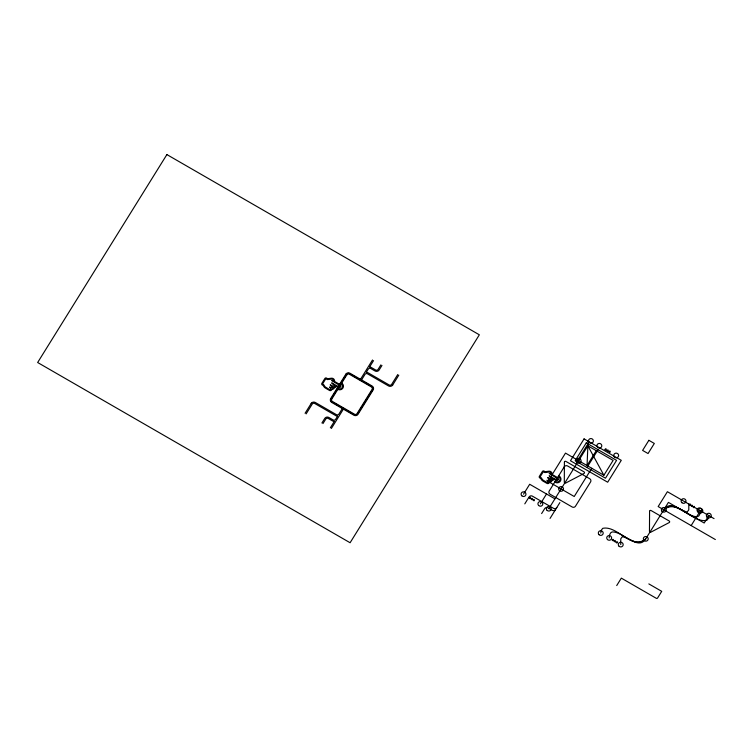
<?xml version="1.0" encoding="UTF-8"?>
<svg xmlns="http://www.w3.org/2000/svg" width="753" height="753" viewBox="0 0 753 753"><rect width="100%" height="100%" fill="white"/><g stroke="black" fill="none" stroke-linecap="round" stroke-linejoin="round"><path stroke-width="1.13" d="M588.074 440.91L587.058 465.542L596.282 450.689M609.177 537.924L609.619 534.846L610.598 532.908L612.057 531.957C623.493 531.486 635.353 549.878 645.754 538.847L668.419 502.383L704.187 523.015L708.799 515.589L708.178 518.563L706.86 520.304C692.195 523.608 677.625 498.081 663.798 509.809C670.01 499.964 679.648 510.713 687.188 511.955L688.788 509.885L688.816 504.058M600.753 533.068L601.383 530.093L602.701 528.352C617.366 525.048 631.936 550.575 645.754 538.847C639.542 548.692 629.903 537.943 622.364 536.701L620.773 538.771L620.745 544.598M330.972 389.292L330.68 388.407M333.24 387.87C326.181 381.225 333.315 387.409 335.076 386.487M339.885 386.242L339.594 385.357L331.687 380.538L333.645 380.66A1.854 1.76 11.5 0 0 331.536 379.088L327.489 379.587L325.72 378.872L322.595 383.898L324.082 385.131A4.49 4.254 11.5 0 0 326.04 387.456L329.955 389.706L330.84 389.499M550.754 480.838C543.694 473.759 550.556 480.452 552.589 479.463M335.179 386.336C325.682 377.601 338.078 387.946 339.754 386.458M548.448 482.325L546.866 480.254L548.73 480.678M552.693 479.313C543.205 470.663 555.319 480.64 557.267 479.435M557.371 479.284L557.107 478.334L549.201 473.468L551.158 473.637A1.854 1.76 11.5 0 0 549.05 472.056L545.021 472.555L543.261 471.83L540.117 476.847L541.586 478.108A4.49 4.254 11.5 0 0 543.553 480.433L547.469 482.682L548.353 482.475M305.078 413.284L311.394 403.128M306.132 413.886L312.241 404.069A1.835 1.741 11.5 0 1 314.735 403.495L335.782 415.628A3.05 2.899 11.5 0 0 337.664 416.042L335.612 419.346A1.835 1.741 11.5 0 1 333.108 419.92L328.901 417.491A3.05 2.899 11.5 0 0 324.731 418.452L321.917 422.988M322.962 423.6L325.785 419.054A1.835 1.741 11.5 0 1 328.289 418.48L332.497 420.908A3.05 2.899 11.5 0 0 334.379 421.322L330.332 427.845M342.643 408.041L338.897 414.065A1.835 1.741 11.5 0 1 336.393 414.639L315.356 402.507A3.05 2.899 11.5 0 0 311.187 403.457M360.188 379.804L372.5 360M331.386 428.448L343.688 408.644M361.242 380.406L364.989 374.382A1.835 1.741 11.5 0 1 367.483 373.808L388.529 385.941A3.05 2.899 11.5 0 0 392.699 384.99M373.554 360.602L369.497 367.125A3.05 2.899 11.5 0 1 371.389 367.539L375.596 369.968A1.835 1.741 11.5 0 0 378.091 369.394L380.914 364.847M381.969 365.459L379.145 369.996A3.05 2.899 11.5 0 1 374.975 370.956L370.768 368.528A1.835 1.741 11.5 0 0 368.264 369.102L366.222 372.406A3.05 2.899 11.5 0 1 368.104 372.82L389.141 384.952A1.835 1.741 11.5 0 0 391.645 384.378L397.744 374.561M392.492 385.32L398.798 375.163M523.533 494.166L529.679 484.264L554.933 498.834M524.794 503.87L529.105 496.933A2.438 2.315 11.5 0 1 532.437 496.171L553.474 508.303A2.438 2.315 11.5 0 0 556.815 507.541M540.362 503.879L546.518 493.977M541.623 513.574L544.701 508.623A2.438 2.315 11.5 0 1 548.033 507.861L552.241 510.289A2.438 2.315 11.5 0 0 555.582 509.517M576.873 461.683L587.952 443.865M548.777 508.736L587.867 445.832L613.121 460.403L603.887 475.256L565.494 453.108L547.949 481.346L574.228 496.509L591.773 468.262M550.038 518.431L559.884 502.59M586.973 467.509L598.051 449.692M616.716 585.561L621.338 578.135L656.258 598.287A0.979 0.922 11.5 0 0 657.595 597.976L661.718 591.34L648.832 583.904M691.15 525.594L700.384 510.741L699.942 513.81L698.953 515.749L697.494 516.699C686.068 517.17 674.208 498.778 663.798 509.809M333.108 388.077L329.494 387.061L330.642 388.379M550.575 481.111L548.768 480.706M714.06 518.629L667.393 491.709L658.169 506.562L715.35 539.543M587.867 445.832L603.887 475.256M340.582 386.854A1.638 1.553 11.5 0 1 338.351 387.362L336.177 386.12A1.628 1.553 11.5 0 1 335.96 386.788L335.904 386.882A1.638 1.553 11.5 0 1 334.219 387.597A1.628 1.553 11.5 0 1 333.993 388.379L333.937 388.473A1.638 1.553 11.5 0 1 331.951 389.103A1.628 1.544 11.5 0 1 331.725 389.8L331.668 389.894A1.638 1.553 11.5 0 1 329.428 390.412L325.588 388.19A5.403 5.12 11.5 0 1 323.282 385.545L322.293 384.981A1.242 1.177 11.5 0 1 321.851 383.362L324.872 378.495A1.242 1.177 11.5 0 1 326.567 378.1L327.602 378.703L331.395 378.222A2.767 2.626 11.5 0 1 334.558 380.576L334.671 381.517L340.055 384.623A1.638 1.553 11.5 0 1 340.714 386.618M549.455 482.08A1.628 1.544 11.5 0 1 549.238 482.777L549.182 482.871A1.638 1.553 11.5 0 1 546.942 483.388L543.101 481.167A5.403 5.12 11.5 0 1 540.795 478.522L539.807 477.957A1.242 1.177 11.5 0 1 539.364 476.338L542.386 471.463A1.242 1.177 11.5 0 1 544.08 471.077L545.116 471.679L548.909 471.199A2.767 2.626 11.5 0 1 552.062 473.543L552.184 474.494L557.568 477.59A1.638 1.553 11.5 0 1 558.227 479.595M549.521 481.986A1.628 1.553 11.5 0 0 551.723 480.574A1.638 1.553 11.5 0 0 553.417 479.859L553.474 479.765A1.628 1.553 11.5 0 0 553.69 479.096L555.855 480.339A1.638 1.553 11.5 0 0 558.095 479.83M564.411 462.173L564.298 482.174A0.979 0.922 11.5 0 0 565.757 483.012L583.999 473.468A0.979 0.922 11.5 0 0 584.008 471.858L565.88 461.401A0.979 0.922 11.5 0 0 564.411 462.173M649.575 511.296L649.462 531.298A0.979 0.922 11.5 0 0 650.912 532.136L669.163 522.591A0.979 0.922 11.5 0 0 669.172 520.982L651.044 510.525A0.979 0.922 11.5 0 0 649.575 511.296M529.218 497.799C530.752 500.35 530.987 495.483 529.218 497.742M531.185 498.938C532.766 501.507 532.945 496.528 531.185 498.938M533.162 500.077C534.818 502.59 534.771 497.761 533.171 500.02M605.045 449.372C606.767 451.904 606.579 447 605.045 449.372M607.022 450.501C608.433 453.099 608.885 448.261 607.031 450.454M608.989 451.64C610.542 454.219 610.796 449.259 608.989 451.64M612.227 540.033C613.987 542.527 613.799 537.576 612.227 540.033M614.203 541.172C616.029 543.647 615.709 538.687 614.203 541.172M616.17 542.311C617.516 544.89 618.269 540.061 616.18 542.254M689.24 504.661C690.586 507.24 691.339 502.411 689.249 504.604M691.207 505.79C692.892 508.322 692.779 503.465 691.207 505.79M693.184 506.929C694.454 509.546 695.32 504.689 693.184 506.929M337.419 388.849L337.636 389.282A3.878 3.68 11.5 0 0 342.935 388.059A3.878 3.68 11.5 0 0 341.551 382.995L341.09 383.729A2.965 2.814 11.5 0 1 342.144 387.607A2.965 2.814 11.5 0 1 338.097 388.539L337.429 388.802M554.933 481.826L555.149 482.259A3.878 3.68 11.5 0 0 560.448 481.035A3.878 3.68 11.5 0 0 559.055 475.971L558.604 476.705A2.965 2.814 11.5 0 1 559.658 480.583A2.965 2.814 11.5 0 1 555.61 481.515L554.942 481.779M166.884 154.581L37.65 362.513L350.098 542.744L479.341 334.803L166.884 154.581M345.825 374.203L330.727 398.478A3.05 2.899 11.5 0 0 331.819 402.479L353.891 415.204A3.05 2.899 11.5 0 0 358.061 414.244L373.149 389.969A3.05 2.899 11.5 0 0 372.057 385.978L349.985 373.243A3.05 2.899 11.5 0 0 345.825 374.203M346.342 374.505L331.254 398.789A2.438 2.315 11.5 0 0 332.129 401.98L354.202 414.705A2.438 2.315 11.5 0 0 357.534 413.943L372.622 389.659A2.438 2.315 11.5 0 0 371.747 386.468L349.684 373.742A2.438 2.315 11.5 0 0 346.342 374.505M346.869 374.806L331.781 399.09A1.835 1.741 11.5 0 0 332.44 401.481L354.503 414.216A1.835 1.741 11.5 0 0 357.007 413.642L372.095 389.357A1.835 1.741 11.5 0 0 371.445 386.967L349.373 374.232A1.835 1.741 11.5 0 0 346.869 374.806M564.298 466.766L549.21 491.05A2.438 2.315 11.5 0 0 550.085 494.241L572.158 506.976A2.438 2.315 11.5 0 0 575.49 506.204L590.578 481.929A2.438 2.315 11.5 0 0 589.703 478.729L567.64 466.003A2.438 2.315 11.5 0 0 564.298 466.766M584.074 438.877L570.473 460.761L607.68 482.212L621.281 460.328L584.074 438.877M586.267 442.896L575.188 460.714L605.487 478.193L616.566 460.365L586.267 442.896M648.879 440.317L642.61 450.407L648.051 453.541L654.319 443.451L648.879 440.317M662.113 511.447A2.438 2.315 11.5 0 0 666.17 510.421A2.438 2.315 11.5 0 0 663.129 507.569A2.438 2.315 11.5 0 0 662.113 511.447M698.69 512.379A2.438 2.315 11.5 0 0 702.747 511.343A2.438 2.315 11.5 0 0 699.716 508.491A2.438 2.315 11.5 0 0 698.69 512.379M707.105 517.226A2.438 2.315 11.5 0 0 711.171 516.2A2.438 2.315 11.5 0 0 708.131 513.348A2.438 2.315 11.5 0 0 707.105 517.226M644.069 540.485A2.438 2.315 11.5 0 0 648.126 539.449A2.438 2.315 11.5 0 0 645.086 536.597A2.438 2.315 11.5 0 0 644.069 540.485M619.051 546.236A2.438 2.315 11.5 0 0 623.108 545.2A2.438 2.315 11.5 0 0 620.067 542.348A2.438 2.315 11.5 0 0 619.051 546.236M607.483 539.562A2.438 2.315 11.5 0 0 611.54 538.527A2.438 2.315 11.5 0 0 608.499 535.675A2.438 2.315 11.5 0 0 607.483 539.562M599.068 534.705A2.438 2.315 11.5 0 0 603.125 533.67A2.438 2.315 11.5 0 0 600.085 530.818A2.438 2.315 11.5 0 0 599.068 534.705M681.86 502.665A2.438 2.315 11.5 0 0 685.917 501.63A2.438 2.315 11.5 0 0 682.877 498.778A2.438 2.315 11.5 0 0 681.86 502.665M697.777 511.852A2.438 2.315 11.5 0 0 701.834 510.816A2.438 2.315 11.5 0 0 698.793 507.964A2.438 2.315 11.5 0 0 697.777 511.852M576.949 462.323A2.438 2.315 11.5 0 0 581.005 461.297A2.438 2.315 11.5 0 0 577.965 458.445A2.438 2.315 11.5 0 0 576.949 462.323M589.251 442.519A2.438 2.315 11.5 0 0 593.308 441.493A2.438 2.315 11.5 0 0 590.267 438.641A2.438 2.315 11.5 0 0 589.251 442.519M614.504 457.09A2.438 2.315 11.5 0 0 618.561 456.054A2.438 2.315 11.5 0 0 615.521 453.202A2.438 2.315 11.5 0 0 614.504 457.09M597.666 447.376A2.438 2.315 11.5 0 0 601.732 446.341A2.438 2.315 11.5 0 0 598.691 443.498A2.438 2.315 11.5 0 0 597.666 447.376M559.394 490.57A2.438 2.315 11.5 0 0 563.451 489.535A2.438 2.315 11.5 0 0 560.411 486.683A2.438 2.315 11.5 0 0 559.394 490.57M538.668 505.517A2.438 2.315 11.5 0 0 542.725 504.482A2.438 2.315 11.5 0 0 539.685 501.63A2.438 2.315 11.5 0 0 538.668 505.517M521.838 495.803A2.438 2.315 11.5 0 0 525.895 494.777A2.438 2.315 11.5 0 0 522.855 491.925A2.438 2.315 11.5 0 0 521.838 495.803M547.083 510.374A2.438 2.315 11.5 0 0 551.14 509.339A2.438 2.315 11.5 0 0 548.099 506.487A2.438 2.315 11.5 0 0 547.083 510.374"/></g></svg>
